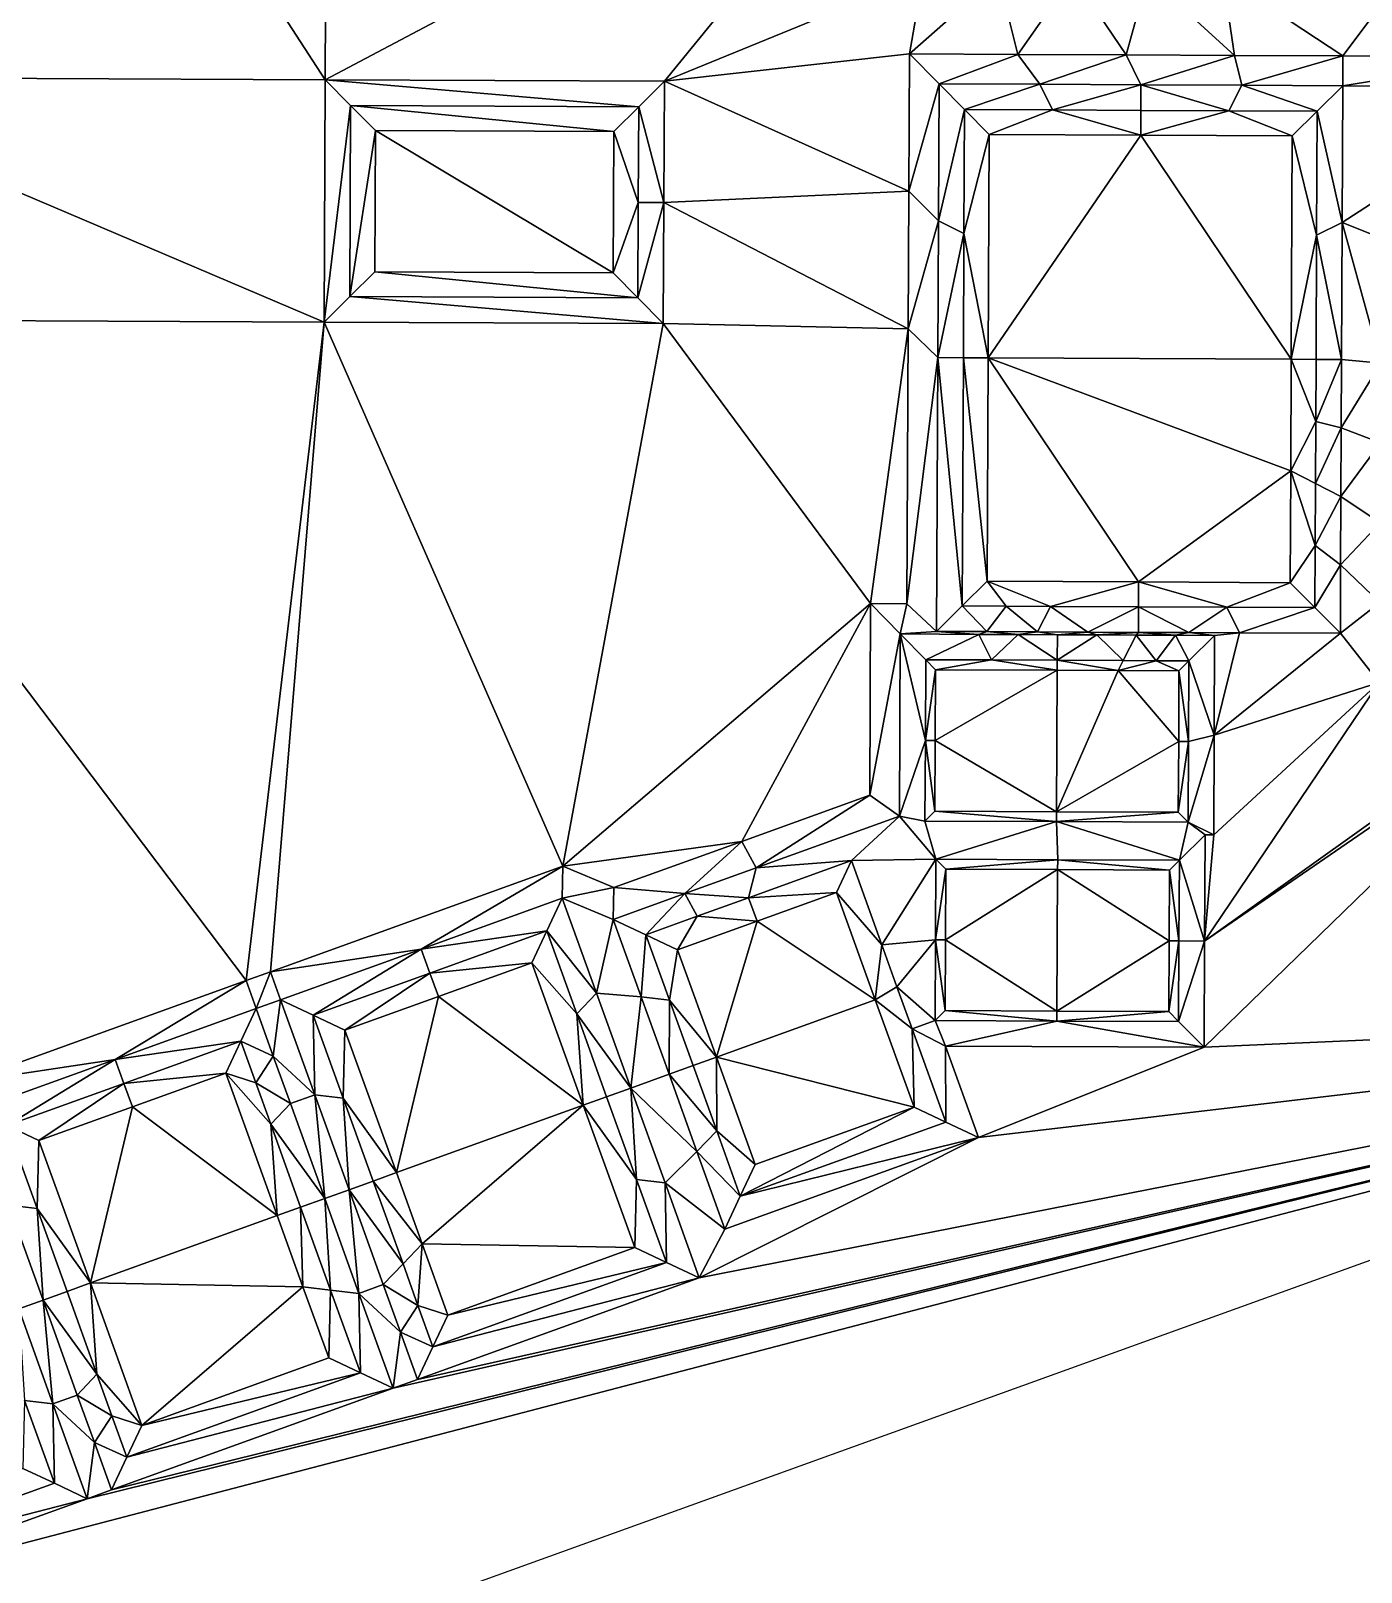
# Model space of a CAD drawing. Header units: metres. Extents: x 241585 to 241700, y 1156640 to 1156774.
# Drawn here: x 241658.23 to 241685.01, y 1156669.44 to 1156700.49 of the extents above; entities that cross this region are included whole.
import ezdxf

# ---------------------------------------------------------------- set-up
doc = ezdxf.new("R2010")
doc.units = ezdxf.units.M
doc.layers.add('_UITGRAVING UNIT 6', color=7, linetype='Continuous')

msp = doc.modelspace()

# ---------------------------------------------------------------- linework, layer by layer
at = {"layer": '_UITGRAVING UNIT 6', "color": 3, "true_color": 0x00ff00}
for points in [[(241652.618, 1156717.273, 29.43), (241652.536, 1156699.554, 29.43), (241664.156, 1156699.5, 29.43)], [(241664.237, 1156717.22, 29.43), (241652.618, 1156717.273, 29.43), (241664.156, 1156699.5, 29.43)], [(241676.215, 1156705.885, 29.43), (241664.237, 1156717.22, 29.43), (241664.156, 1156699.5, 29.43)], [(241676.215, 1156705.885, 29.43), (241664.156, 1156699.5, 29.43), (241670.986, 1156699.469, 29.43)], [(241676.196, 1156701.605, 29.43), (241676.215, 1156705.885, 29.43), (241670.986, 1156699.469, 29.43)], [(241682.226, 1156701.577, 29.43), (241684.648, 1156699.981, 29.43), (241688.281, 1156704.827, 29.43)], [(241684.648, 1156699.981, 29.43), (241688.258, 1156699.964, 29.43), (241688.281, 1156704.827, 29.43)], [(241676.196, 1156701.605, 29.43), (241670.986, 1156699.469, 29.43), (241675.918, 1156700.021, 29.43)], [(241676.196, 1156701.605, 29.43), (241675.918, 1156700.021, 29.43), (241677.703, 1156701.598, 29.43)], [(241675.918, 1156700.021, 29.43), (241678.101, 1156700.011, 29.43), (241677.703, 1156701.598, 29.43)], [(241678.101, 1156700.011, 29.43), (241679.211, 1156701.591, 29.43), (241677.703, 1156701.598, 29.43)], [(241678.101, 1156700.011, 29.43), (241680.283, 1156700.001, 29.43), (241679.211, 1156701.591, 29.43)], [(241679.211, 1156701.591, 29.43), (241680.283, 1156700.001, 29.43), (241680.718, 1156701.584, 29.43)], [(241680.283, 1156700.001, 29.43), (241682.466, 1156699.991, 29.43), (241680.718, 1156701.584, 29.43)], [(241682.466, 1156699.991, 29.43), (241682.226, 1156701.577, 29.43), (241680.718, 1156701.584, 29.43)], [(241684.648, 1156699.981, 29.43), (241682.226, 1156701.577, 29.43), (241682.466, 1156699.991, 29.43)], [(241675.918, 1156700.021, 29.43), (241670.986, 1156699.469, 29.43), (241675.906, 1156697.253, 29.43)], [(241676.516, 1156699.418, 28.23), (241675.918, 1156700.021, 29.43), (241675.906, 1156697.253, 29.43)], [(241675.918, 1156700.021, 29.43), (241676.516, 1156699.418, 28.23), (241678.101, 1156700.011, 29.43)], [(241678.101, 1156700.011, 29.43), (241676.516, 1156699.418, 28.23), (241678.548, 1156699.409, 28.23)], [(241680.283, 1156700.001, 29.43), (241678.101, 1156700.011, 29.43), (241678.548, 1156699.409, 28.23)], [(241680.283, 1156700.001, 29.43), (241678.548, 1156699.409, 28.23), (241680.581, 1156699.399, 28.23)], [(241682.466, 1156699.991, 29.43), (241680.283, 1156700.001, 29.43), (241680.581, 1156699.399, 28.23)], [(241682.466, 1156699.991, 29.43), (241680.581, 1156699.399, 28.23), (241682.613, 1156699.39, 28.23)], [(241684.648, 1156699.981, 29.43), (241682.466, 1156699.991, 29.43), (241682.613, 1156699.39, 28.23)], [(241684.648, 1156699.981, 29.43), (241682.613, 1156699.39, 28.23), (241684.646, 1156699.381, 28.23)], [(241684.648, 1156699.981, 29.43), (241684.646, 1156699.381, 28.23), (241688.258, 1156699.964, 29.43)], [(241688.258, 1156699.964, 29.43), (241684.646, 1156699.381, 28.23), (241688.855, 1156699.361, 28.23)], [(241652.536, 1156699.554, 29.43), (241652.513, 1156694.674, 29.43), (241664.133, 1156694.62, 29.43)], [(241664.156, 1156699.5, 29.43), (241652.536, 1156699.554, 29.43), (241664.133, 1156694.62, 29.43)], [(241664.668, 1156698.983, 28.4), (241664.156, 1156699.5, 29.43), (241664.133, 1156694.62, 29.43)], [(241664.156, 1156699.5, 29.43), (241670.468, 1156698.956, 28.4), (241670.986, 1156699.469, 29.43)], [(241664.668, 1156698.983, 28.4), (241670.468, 1156698.956, 28.4), (241664.156, 1156699.5, 29.43)], [(241670.986, 1156699.469, 29.43), (241670.468, 1156698.956, 28.4), (241670.975, 1156697.029, 29.43)], [(241675.906, 1156697.253, 29.43), (241670.986, 1156699.469, 29.43), (241670.975, 1156697.029, 29.43)], [(241675.906, 1156697.253, 29.43), (241676.503, 1156696.661, 28.23), (241676.516, 1156699.418, 28.23)], [(241677.028, 1156698.901, 27.2), (241676.516, 1156699.418, 28.23), (241676.503, 1156696.661, 28.23)], [(241677.028, 1156698.901, 27.2), (241678.548, 1156699.409, 28.23), (241676.516, 1156699.418, 28.23)], [(241678.548, 1156699.409, 28.23), (241677.028, 1156698.901, 27.2), (241678.803, 1156698.893, 27.2)], [(241678.803, 1156698.893, 27.2), (241680.581, 1156699.399, 28.23), (241678.548, 1156699.409, 28.23)], [(241680.578, 1156698.884, 27.2), (241680.581, 1156699.399, 28.23), (241678.803, 1156698.893, 27.2)], [(241680.581, 1156699.399, 28.23), (241680.578, 1156698.884, 27.2), (241682.353, 1156698.876, 27.2)], [(241682.353, 1156698.876, 27.2), (241682.613, 1156699.39, 28.23), (241680.581, 1156699.399, 28.23)], [(241682.613, 1156699.39, 28.23), (241682.353, 1156698.876, 27.2), (241684.128, 1156698.868, 27.2)], [(241684.128, 1156698.868, 27.2), (241684.646, 1156699.381, 28.23), (241682.613, 1156699.39, 28.23)], [(241684.646, 1156699.381, 28.23), (241684.128, 1156698.868, 27.2), (241684.633, 1156696.623, 28.23)], [(241684.633, 1156696.623, 28.23), (241688.855, 1156699.361, 28.23), (241684.646, 1156699.381, 28.23)], [(241684.633, 1156696.623, 28.23), (241688.835, 1156694.956, 28.23), (241688.855, 1156699.361, 28.23)], [(241664.651, 1156695.133, 28.4), (241664.668, 1156698.983, 28.4), (241664.133, 1156694.62, 29.43)], [(241665.166, 1156698.48, 28.4), (241664.668, 1156698.983, 28.4), (241664.651, 1156695.133, 28.4)], [(241664.668, 1156698.983, 28.4), (241669.966, 1156698.458, 28.4), (241670.468, 1156698.956, 28.4)], [(241665.166, 1156698.48, 28.4), (241669.966, 1156698.458, 28.4), (241664.668, 1156698.983, 28.4)], [(241669.966, 1156698.458, 28.4), (241670.46, 1156697.031, 28.4), (241670.468, 1156698.956, 28.4)], [(241670.975, 1156697.029, 29.43), (241670.468, 1156698.956, 28.4), (241670.46, 1156697.031, 28.4)], [(241676.503, 1156696.661, 28.23), (241677.017, 1156696.401, 27.2), (241677.028, 1156698.901, 27.2)], [(241677.526, 1156698.398, 27.2), (241677.028, 1156698.901, 27.2), (241677.017, 1156696.401, 27.2)], [(241677.526, 1156698.398, 27.2), (241678.803, 1156698.893, 27.2), (241677.028, 1156698.901, 27.2)], [(241678.803, 1156698.893, 27.2), (241677.526, 1156698.398, 27.2), (241680.576, 1156698.384, 27.2)], [(241680.576, 1156698.384, 27.2), (241680.578, 1156698.884, 27.2), (241678.803, 1156698.893, 27.2)], [(241680.578, 1156698.884, 27.2), (241680.576, 1156698.384, 27.2), (241682.353, 1156698.876, 27.2)], [(241682.353, 1156698.876, 27.2), (241680.576, 1156698.384, 27.2), (241683.626, 1156698.37, 27.2)], [(241683.626, 1156698.37, 27.2), (241684.128, 1156698.868, 27.2), (241682.353, 1156698.876, 27.2)], [(241683.626, 1156698.37, 27.2), (241684.117, 1156696.368, 27.2), (241684.128, 1156698.868, 27.2)], [(241684.633, 1156696.623, 28.23), (241684.128, 1156698.868, 27.2), (241684.117, 1156696.368, 27.2)], [(241665.153, 1156695.63, 28.4), (241665.166, 1156698.48, 28.4), (241664.651, 1156695.133, 28.4)], [(241665.153, 1156695.63, 28.4), (241669.953, 1156695.608, 28.4), (241665.166, 1156698.48, 28.4)], [(241665.166, 1156698.48, 28.4), (241669.953, 1156695.608, 28.4), (241669.966, 1156698.458, 28.4)], [(241669.966, 1156698.458, 28.4), (241669.953, 1156695.608, 28.4), (241670.46, 1156697.031, 28.4)], [(241677.017, 1156696.401, 27.2), (241677.505, 1156693.899, 27.2), (241677.526, 1156698.398, 27.2)], [(241680.576, 1156698.384, 27.2), (241677.526, 1156698.398, 27.2), (241677.505, 1156693.899, 27.2)], [(241683.605, 1156693.87, 27.2), (241680.576, 1156698.384, 27.2), (241677.505, 1156693.899, 27.2)], [(241680.576, 1156698.384, 27.2), (241683.605, 1156693.87, 27.2), (241683.626, 1156698.37, 27.2)], [(241684.117, 1156696.368, 27.2), (241683.626, 1156698.37, 27.2), (241683.605, 1156693.87, 27.2)], [(241669.953, 1156695.608, 28.4), (241670.451, 1156695.106, 28.4), (241670.46, 1156697.031, 28.4)], [(241670.975, 1156697.029, 29.43), (241670.46, 1156697.031, 28.4), (241670.451, 1156695.106, 28.4)], [(241670.451, 1156695.106, 28.4), (241670.963, 1156694.589, 29.43), (241670.975, 1156697.029, 29.43)], [(241670.963, 1156694.589, 29.43), (241675.893, 1156694.484, 29.43), (241670.975, 1156697.029, 29.43)], [(241675.893, 1156694.484, 29.43), (241675.906, 1156697.253, 29.43), (241670.975, 1156697.029, 29.43)], [(241675.893, 1156694.484, 29.43), (241676.503, 1156696.661, 28.23), (241675.906, 1156697.253, 29.43)], [(241675.893, 1156694.484, 29.43), (241676.49, 1156693.903, 28.23), (241676.503, 1156696.661, 28.23)], [(241677.017, 1156696.401, 27.2), (241676.503, 1156696.661, 28.23), (241676.49, 1156693.903, 28.23)], [(241676.49, 1156693.903, 28.23), (241677.005, 1156693.901, 27.2), (241677.017, 1156696.401, 27.2)], [(241677.005, 1156693.901, 27.2), (241677.505, 1156693.899, 27.2), (241677.017, 1156696.401, 27.2)], [(241684.62, 1156693.866, 28.23), (241684.633, 1156696.623, 28.23), (241684.117, 1156696.368, 27.2)], [(241684.62, 1156693.866, 28.23), (241685.41, 1156693.792, 28.23), (241684.633, 1156696.623, 28.23)], [(241685.41, 1156693.792, 28.23), (241688.835, 1156694.956, 28.23), (241684.633, 1156696.623, 28.23)], [(241683.605, 1156693.87, 27.2), (241684.105, 1156693.868, 27.2), (241684.117, 1156696.368, 27.2)], [(241684.105, 1156693.868, 27.2), (241684.62, 1156693.866, 28.23), (241684.117, 1156696.368, 27.2)], [(241670.451, 1156695.106, 28.4), (241665.153, 1156695.63, 28.4), (241664.651, 1156695.133, 28.4)], [(241669.953, 1156695.608, 28.4), (241665.153, 1156695.63, 28.4), (241670.451, 1156695.106, 28.4)], [(241670.963, 1156694.589, 29.43), (241664.651, 1156695.133, 28.4), (241664.133, 1156694.62, 29.43)], [(241670.451, 1156695.106, 28.4), (241664.651, 1156695.133, 28.4), (241670.963, 1156694.589, 29.43)], [(241652.513, 1156694.674, 29.43), (241656.891, 1156679.308, 29.43), (241662.563, 1156681.355, 29.43)], [(241664.133, 1156694.62, 29.43), (241652.513, 1156694.674, 29.43), (241662.563, 1156681.355, 29.43)], [(241664.133, 1156694.62, 29.43), (241662.563, 1156681.355, 29.43), (241662.563, 1156681.355, 29.43)], [(241664.133, 1156694.62, 29.43), (241662.563, 1156681.355, 29.43), (241663.052, 1156681.531, 29.43)], [(241664.133, 1156694.62, 29.43), (241663.052, 1156681.531, 29.43), (241668.943, 1156683.658, 29.43)], [(241670.963, 1156694.589, 29.43), (241664.133, 1156694.62, 29.43), (241668.943, 1156683.658, 29.43)], [(241670.963, 1156694.589, 29.43), (241668.943, 1156683.658, 29.43), (241675.137, 1156688.951, 29.43)], [(241670.963, 1156694.589, 29.43), (241675.137, 1156688.951, 29.43), (241675.893, 1156694.484, 29.43)], [(241675.137, 1156688.951, 29.43), (241675.867, 1156688.947, 29.43), (241675.893, 1156694.484, 29.43)], [(241676.49, 1156693.903, 28.23), (241675.893, 1156694.484, 29.43), (241675.867, 1156688.947, 29.43)], [(241675.867, 1156688.947, 29.43), (241676.465, 1156688.388, 28.23), (241676.49, 1156693.903, 28.23)], [(241676.982, 1156688.901, 27.2), (241676.49, 1156693.903, 28.23), (241676.465, 1156688.388, 28.23)], [(241676.49, 1156693.903, 28.23), (241676.982, 1156688.901, 27.2), (241677.005, 1156693.901, 27.2)], [(241677.484, 1156689.399, 27.2), (241677.005, 1156693.901, 27.2), (241676.982, 1156688.901, 27.2)], [(241677.005, 1156693.901, 27.2), (241677.484, 1156689.399, 27.2), (241677.505, 1156693.899, 27.2)], [(241677.484, 1156689.399, 27.2), (241680.534, 1156689.385, 27.2), (241677.505, 1156693.899, 27.2)], [(241677.505, 1156693.899, 27.2), (241680.534, 1156689.385, 27.2), (241683.595, 1156691.62, 27.2)], [(241683.605, 1156693.87, 27.2), (241677.505, 1156693.899, 27.2), (241683.595, 1156691.62, 27.2)], [(241683.605, 1156693.87, 27.2), (241683.595, 1156691.62, 27.2), (241684.099, 1156692.618, 27.2)], [(241684.105, 1156693.868, 27.2), (241683.605, 1156693.87, 27.2), (241684.099, 1156692.618, 27.2)], [(241684.62, 1156693.866, 28.23), (241684.105, 1156693.868, 27.2), (241684.099, 1156692.618, 27.2)], [(241684.614, 1156692.487, 28.23), (241684.62, 1156693.866, 28.23), (241684.099, 1156692.618, 27.2)], [(241685.41, 1156693.792, 28.23), (241684.62, 1156693.866, 28.23), (241684.614, 1156692.487, 28.23)], [(241684.614, 1156692.487, 28.23), (241685.402, 1156692.185, 28.23), (241685.41, 1156693.792, 28.23)], [(241683.595, 1156691.62, 27.2), (241684.094, 1156691.368, 27.2), (241684.099, 1156692.618, 27.2)], [(241684.094, 1156691.368, 27.2), (241684.614, 1156692.487, 28.23), (241684.099, 1156692.618, 27.2)], [(241684.094, 1156691.368, 27.2), (241684.607, 1156691.108, 28.23), (241684.614, 1156692.487, 28.23)], [(241684.607, 1156691.108, 28.23), (241685.402, 1156692.185, 28.23), (241684.614, 1156692.487, 28.23)], [(241684.607, 1156691.108, 28.23), (241685.395, 1156690.577, 28.23), (241685.402, 1156692.185, 28.23)], [(241683.595, 1156691.62, 27.2), (241680.534, 1156689.385, 27.2), (241683.584, 1156689.37, 27.2)], [(241683.584, 1156689.37, 27.2), (241684.088, 1156690.118, 27.2), (241683.595, 1156691.62, 27.2)], [(241684.088, 1156690.118, 27.2), (241684.094, 1156691.368, 27.2), (241683.595, 1156691.62, 27.2)], [(241684.607, 1156691.108, 28.23), (241684.094, 1156691.368, 27.2), (241684.088, 1156690.118, 27.2)], [(241684.088, 1156690.118, 27.2), (241684.601, 1156689.73, 28.23), (241684.607, 1156691.108, 28.23)], [(241685.395, 1156690.577, 28.23), (241684.607, 1156691.108, 28.23), (241684.601, 1156689.73, 28.23)], [(241684.601, 1156689.73, 28.23), (241685.388, 1156688.97, 28.23), (241685.395, 1156690.577, 28.23)], [(241683.584, 1156689.37, 27.2), (241684.082, 1156688.868, 27.2), (241684.088, 1156690.118, 27.2)], [(241684.601, 1156689.73, 28.23), (241684.088, 1156690.118, 27.2), (241684.082, 1156688.868, 27.2)], [(241684.082, 1156688.868, 27.2), (241684.595, 1156688.351, 28.23), (241684.601, 1156689.73, 28.23)], [(241685.388, 1156688.97, 28.23), (241684.601, 1156689.73, 28.23), (241684.595, 1156688.351, 28.23)], [(241677.484, 1156689.399, 27.2), (241676.982, 1156688.901, 27.2), (241677.87, 1156688.897, 27.2)], [(241678.757, 1156688.893, 27.2), (241677.484, 1156689.399, 27.2), (241677.87, 1156688.897, 27.2)], [(241677.484, 1156689.399, 27.2), (241678.757, 1156688.893, 27.2), (241680.534, 1156689.385, 27.2)], [(241680.534, 1156689.385, 27.2), (241678.757, 1156688.893, 27.2), (241680.532, 1156688.885, 27.2)], [(241680.534, 1156689.385, 27.2), (241680.532, 1156688.885, 27.2), (241682.307, 1156688.876, 27.2)], [(241682.307, 1156688.876, 27.2), (241683.584, 1156689.37, 27.2), (241680.534, 1156689.385, 27.2)], [(241683.584, 1156689.37, 27.2), (241682.307, 1156688.876, 27.2), (241684.082, 1156688.868, 27.2)], [(241675.137, 1156688.951, 29.43), (241668.943, 1156683.658, 29.43), (241672.544, 1156684.16, 29.43)], [(241675.12, 1156685.09, 29.43), (241675.137, 1156688.951, 29.43), (241672.544, 1156684.16, 29.43)], [(241675.735, 1156688.337, 28.23), (241675.137, 1156688.951, 29.43), (241675.12, 1156685.09, 29.43)], [(241675.137, 1156688.951, 29.43), (241675.735, 1156688.337, 28.23), (241675.867, 1156688.947, 29.43)], [(241675.735, 1156688.337, 28.23), (241676.465, 1156688.388, 28.23), (241675.867, 1156688.947, 29.43)], [(241684.595, 1156688.351, 28.23), (241685.38, 1156687.362, 28.23), (241685.388, 1156688.97, 28.23)], [(241676.982, 1156688.901, 27.2), (241676.465, 1156688.388, 28.23), (241677.481, 1156688.384, 28.23)], [(241676.982, 1156688.901, 27.2), (241677.481, 1156688.384, 28.23), (241677.87, 1156688.897, 27.2)], [(241677.87, 1156688.897, 27.2), (241677.481, 1156688.384, 28.23), (241678.497, 1156688.379, 28.23)], [(241678.497, 1156688.379, 28.23), (241678.757, 1156688.893, 27.2), (241677.87, 1156688.897, 27.2)], [(241678.757, 1156688.893, 27.2), (241678.497, 1156688.379, 28.23), (241679.514, 1156688.374, 28.23)], [(241679.514, 1156688.374, 28.23), (241680.532, 1156688.885, 27.2), (241678.757, 1156688.893, 27.2)], [(241680.532, 1156688.885, 27.2), (241679.514, 1156688.374, 28.23), (241680.53, 1156688.37, 28.23)], [(241680.532, 1156688.885, 27.2), (241680.53, 1156688.37, 28.23), (241681.546, 1156688.365, 28.23)], [(241681.546, 1156688.365, 28.23), (241682.307, 1156688.876, 27.2), (241680.532, 1156688.885, 27.2)], [(241682.307, 1156688.876, 27.2), (241681.546, 1156688.365, 28.23), (241682.562, 1156688.36, 28.23)], [(241682.562, 1156688.36, 28.23), (241684.082, 1156688.868, 27.2), (241682.307, 1156688.876, 27.2)], [(241684.595, 1156688.351, 28.23), (241684.082, 1156688.868, 27.2), (241682.562, 1156688.36, 28.23)], [(241675.12, 1156685.09, 29.43), (241675.718, 1156684.668, 28.23), (241675.735, 1156688.337, 28.23)], [(241676.24, 1156686.194, 27.2), (241675.735, 1156688.337, 28.23), (241675.718, 1156684.668, 28.23)], [(241676.465, 1156688.388, 28.23), (241675.735, 1156688.337, 28.23), (241677.317, 1156688.329, 28.23)], [(241676.247, 1156687.819, 27.2), (241675.735, 1156688.337, 28.23), (241676.24, 1156686.194, 27.2)], [(241676.247, 1156687.819, 27.2), (241677.317, 1156688.329, 28.23), (241675.735, 1156688.337, 28.23)], [(241677.317, 1156688.329, 28.23), (241676.247, 1156687.819, 27.2), (241677.572, 1156687.813, 27.2)], [(241677.317, 1156688.329, 28.23), (241677.481, 1156688.384, 28.23), (241676.465, 1156688.388, 28.23)], [(241677.481, 1156688.384, 28.23), (241677.317, 1156688.329, 28.23), (241678.108, 1156688.326, 28.23)], [(241677.572, 1156687.813, 27.2), (241678.108, 1156688.326, 28.23), (241677.317, 1156688.329, 28.23)], [(241678.108, 1156688.326, 28.23), (241678.497, 1156688.379, 28.23), (241677.481, 1156688.384, 28.23)], [(241678.108, 1156688.326, 28.23), (241677.572, 1156687.813, 27.2), (241678.897, 1156687.807, 27.2)], [(241678.497, 1156688.379, 28.23), (241678.108, 1156688.326, 28.23), (241678.9, 1156688.322, 28.23)], [(241678.897, 1156687.807, 27.2), (241678.9, 1156688.322, 28.23), (241678.108, 1156688.326, 28.23)], [(241678.9, 1156688.322, 28.23), (241679.514, 1156688.374, 28.23), (241678.497, 1156688.379, 28.23)], [(241678.897, 1156687.807, 27.2), (241679.691, 1156688.318, 28.23), (241678.9, 1156688.322, 28.23)], [(241679.691, 1156688.318, 28.23), (241678.897, 1156687.807, 27.2), (241680.222, 1156687.801, 27.2)], [(241679.514, 1156688.374, 28.23), (241678.9, 1156688.322, 28.23), (241679.691, 1156688.318, 28.23)], [(241679.691, 1156688.318, 28.23), (241680.53, 1156688.37, 28.23), (241679.514, 1156688.374, 28.23)], [(241680.482, 1156688.315, 28.23), (241680.53, 1156688.37, 28.23), (241679.691, 1156688.318, 28.23)], [(241680.222, 1156687.801, 27.2), (241680.482, 1156688.315, 28.23), (241679.691, 1156688.318, 28.23)], [(241680.482, 1156688.315, 28.23), (241680.222, 1156687.801, 27.2), (241680.885, 1156687.798, 27.2)], [(241680.53, 1156688.37, 28.23), (241680.482, 1156688.315, 28.23), (241681.273, 1156688.311, 28.23)], [(241680.885, 1156687.798, 27.2), (241681.273, 1156688.311, 28.23), (241680.482, 1156688.315, 28.23)], [(241681.273, 1156688.311, 28.23), (241681.546, 1156688.365, 28.23), (241680.53, 1156688.37, 28.23)], [(241680.885, 1156687.798, 27.2), (241681.547, 1156687.795, 27.2), (241681.273, 1156688.311, 28.23)], [(241681.546, 1156688.365, 28.23), (241681.273, 1156688.311, 28.23), (241682.064, 1156688.307, 28.23)], [(241681.547, 1156687.795, 27.2), (241682.064, 1156688.307, 28.23), (241681.273, 1156688.311, 28.23)], [(241682.064, 1156688.307, 28.23), (241682.562, 1156688.36, 28.23), (241681.546, 1156688.365, 28.23)], [(241682.055, 1156686.299, 28.23), (241684.595, 1156688.351, 28.23), (241682.562, 1156688.36, 28.23)], [(241682.562, 1156688.36, 28.23), (241682.064, 1156688.307, 28.23), (241682.055, 1156686.299, 28.23)], [(241685.38, 1156687.362, 28.23), (241684.595, 1156688.351, 28.23), (241682.055, 1156686.299, 28.23)], [(241681.547, 1156687.795, 27.2), (241682.055, 1156686.299, 28.23), (241682.064, 1156688.307, 28.23)], [(241676.446, 1156687.618, 27.2), (241676.247, 1156687.819, 27.2), (241676.24, 1156686.194, 27.2)], [(241676.446, 1156687.618, 27.2), (241677.572, 1156687.813, 27.2), (241676.247, 1156687.819, 27.2)], [(241677.572, 1156687.813, 27.2), (241676.446, 1156687.618, 27.2), (241678.896, 1156687.607, 27.2)], [(241678.896, 1156687.607, 27.2), (241678.897, 1156687.807, 27.2), (241677.572, 1156687.813, 27.2)], [(241678.897, 1156687.807, 27.2), (241678.896, 1156687.607, 27.2), (241680.121, 1156687.601, 27.2)], [(241680.121, 1156687.601, 27.2), (241680.222, 1156687.801, 27.2), (241678.897, 1156687.807, 27.2)], [(241680.885, 1156687.798, 27.2), (241680.222, 1156687.801, 27.2), (241680.121, 1156687.601, 27.2)], [(241680.885, 1156687.798, 27.2), (241680.121, 1156687.601, 27.2), (241681.346, 1156687.596, 27.2)], [(241681.346, 1156687.596, 27.2), (241681.547, 1156687.795, 27.2), (241680.885, 1156687.798, 27.2)], [(241681.346, 1156687.596, 27.2), (241681.54, 1156686.17, 27.2), (241681.547, 1156687.795, 27.2)], [(241682.055, 1156686.299, 28.23), (241681.547, 1156687.795, 27.2), (241681.54, 1156686.17, 27.2)], [(241676.446, 1156687.618, 27.2), (241676.24, 1156686.194, 27.2), (241676.44, 1156686.193, 27.2)], [(241676.44, 1156686.193, 27.2), (241678.896, 1156687.607, 27.2), (241676.446, 1156687.618, 27.2)], [(241678.883, 1156684.757, 27.2), (241678.896, 1156687.607, 27.2), (241676.44, 1156686.193, 27.2)], [(241678.896, 1156687.607, 27.2), (241678.883, 1156684.757, 27.2), (241680.121, 1156687.601, 27.2)], [(241678.883, 1156684.757, 27.2), (241681.34, 1156686.171, 27.2), (241680.121, 1156687.601, 27.2)], [(241681.34, 1156686.171, 27.2), (241681.346, 1156687.596, 27.2), (241680.121, 1156687.601, 27.2)], [(241681.54, 1156686.17, 27.2), (241681.346, 1156687.596, 27.2), (241681.34, 1156686.171, 27.2)], [(241681.851, 1156680.011, 28.23), (241689.34, 1156687.294, 28.23), (241681.861, 1156682.151, 28.23)], [(241699.2, 1156680.78, 28.23), (241689.34, 1156687.294, 28.23), (241681.851, 1156680.011, 28.23)], [(241685.38, 1156687.362, 28.23), (241682.046, 1156684.29, 28.23), (241681.861, 1156682.151, 28.23)], [(241689.145, 1156687.345, 28.23), (241685.38, 1156687.362, 28.23), (241681.861, 1156682.151, 28.23)], [(241689.34, 1156687.294, 28.23), (241689.145, 1156687.345, 28.23), (241681.861, 1156682.151, 28.23)], [(241682.046, 1156684.29, 28.23), (241685.38, 1156687.362, 28.23), (241682.055, 1156686.299, 28.23)], [(241675.718, 1156684.668, 28.23), (241676.232, 1156684.569, 27.2), (241676.24, 1156686.194, 27.2)], [(241676.433, 1156684.768, 27.2), (241676.24, 1156686.194, 27.2), (241676.232, 1156684.569, 27.2)], [(241676.24, 1156686.194, 27.2), (241676.433, 1156684.768, 27.2), (241676.44, 1156686.193, 27.2)], [(241676.433, 1156684.768, 27.2), (241678.883, 1156684.757, 27.2), (241676.44, 1156686.193, 27.2)], [(241681.333, 1156684.746, 27.2), (241681.34, 1156686.171, 27.2), (241678.883, 1156684.757, 27.2)], [(241681.333, 1156684.746, 27.2), (241681.54, 1156686.17, 27.2), (241681.34, 1156686.171, 27.2)], [(241681.333, 1156684.746, 27.2), (241681.532, 1156684.545, 27.2), (241681.54, 1156686.17, 27.2)], [(241681.532, 1156684.545, 27.2), (241682.046, 1156684.29, 28.23), (241682.055, 1156686.299, 28.23)], [(241682.055, 1156686.299, 28.23), (241681.54, 1156686.17, 27.2), (241681.532, 1156684.545, 27.2)], [(241672.836, 1156683.627, 28.23), (241675.12, 1156685.09, 29.43), (241672.544, 1156684.16, 29.43)], [(241675.12, 1156685.09, 29.43), (241672.836, 1156683.627, 28.23), (241675.718, 1156684.668, 28.23)], [(241674.751, 1156683.771, 27.2), (241675.718, 1156684.668, 28.23), (241672.836, 1156683.627, 28.23)], [(241674.751, 1156683.771, 27.2), (241676.454, 1156683.801, 27.2), (241675.718, 1156684.668, 28.23)], [(241676.454, 1156683.801, 27.2), (241676.232, 1156684.569, 27.2), (241675.718, 1156684.668, 28.23)], [(241676.433, 1156684.768, 27.2), (241676.232, 1156684.569, 27.2), (241678.882, 1156684.557, 27.2)], [(241676.433, 1156684.768, 27.2), (241678.882, 1156684.557, 27.2), (241678.883, 1156684.757, 27.2)], [(241678.882, 1156684.557, 27.2), (241681.333, 1156684.746, 27.2), (241678.883, 1156684.757, 27.2)], [(241681.333, 1156684.746, 27.2), (241678.882, 1156684.557, 27.2), (241681.532, 1156684.545, 27.2)], [(241676.454, 1156683.801, 27.2), (241678.882, 1156684.557, 27.2), (241676.232, 1156684.569, 27.2)], [(241678.882, 1156684.557, 27.2), (241676.454, 1156683.801, 27.2), (241678.904, 1156683.79, 27.2)], [(241681.354, 1156683.779, 27.2), (241681.532, 1156684.545, 27.2), (241678.882, 1156684.557, 27.2)], [(241678.882, 1156684.557, 27.2), (241678.904, 1156683.79, 27.2), (241681.354, 1156683.779, 27.2)], [(241681.532, 1156684.545, 27.2), (241681.354, 1156683.779, 27.2), (241681.871, 1156684.291, 28.23)], [(241681.354, 1156683.779, 27.2), (241681.861, 1156682.151, 28.23), (241681.871, 1156684.291, 28.23)], [(241682.046, 1156684.29, 28.23), (241681.532, 1156684.545, 27.2), (241681.871, 1156684.291, 28.23)], [(241682.046, 1156684.29, 28.23), (241681.871, 1156684.291, 28.23), (241681.861, 1156682.151, 28.23)], [(241668.943, 1156683.658, 29.43), (241669.969, 1156683.23, 29.43), (241672.544, 1156684.16, 29.43)], [(241669.969, 1156683.23, 29.43), (241671.395, 1156683.107, 28.23), (241672.544, 1156684.16, 29.43)], [(241671.395, 1156683.107, 28.23), (241672.836, 1156683.627, 28.23), (241672.544, 1156684.16, 29.43)], [(241666.092, 1156681.991, 28.23), (241668.943, 1156683.658, 29.43), (241663.052, 1156681.531, 29.43)], [(241668.943, 1156683.658, 29.43), (241666.092, 1156681.991, 28.23), (241668.927, 1156683.014, 28.23)], [(241668.943, 1156683.658, 29.43), (241668.927, 1156683.014, 28.23), (241669.969, 1156683.23, 29.43)], [(241674.451, 1156683.131, 27.2), (241674.751, 1156683.771, 27.2), (241672.682, 1156683.024, 27.2)], [(241672.836, 1156683.627, 28.23), (241672.682, 1156683.024, 27.2), (241674.751, 1156683.771, 27.2)], [(241674.751, 1156683.771, 27.2), (241674.451, 1156683.131, 27.2), (241675.363, 1156682.077, 27.2)], [(241676.454, 1156683.801, 27.2), (241674.751, 1156683.771, 27.2), (241675.363, 1156682.077, 27.2)], [(241676.454, 1156683.801, 27.2), (241675.363, 1156682.077, 27.2), (241676.446, 1156682.176, 27.2)], [(241676.653, 1156683.6, 27.2), (241676.454, 1156683.801, 27.2), (241676.446, 1156682.176, 27.2)], [(241676.653, 1156683.6, 27.2), (241678.904, 1156683.79, 27.2), (241676.454, 1156683.801, 27.2)], [(241678.904, 1156683.79, 27.2), (241676.653, 1156683.6, 27.2), (241678.903, 1156683.59, 27.2)], [(241681.153, 1156683.58, 27.2), (241678.904, 1156683.79, 27.2), (241678.903, 1156683.59, 27.2)], [(241681.153, 1156683.58, 27.2), (241681.354, 1156683.779, 27.2), (241678.904, 1156683.79, 27.2)], [(241681.153, 1156683.58, 27.2), (241681.346, 1156682.154, 27.2), (241681.354, 1156683.779, 27.2)], [(241681.861, 1156682.151, 28.23), (241681.354, 1156683.779, 27.2), (241681.346, 1156682.154, 27.2)], [(241672.682, 1156683.024, 27.2), (241672.836, 1156683.627, 28.23), (241671.395, 1156683.107, 28.23)], [(241676.653, 1156683.6, 27.2), (241676.446, 1156682.176, 27.2), (241676.646, 1156682.175, 27.2)], [(241676.653, 1156683.6, 27.2), (241676.646, 1156682.175, 27.2), (241678.903, 1156683.59, 27.2)], [(241676.646, 1156682.175, 27.2), (241678.89, 1156680.74, 27.2), (241678.903, 1156683.59, 27.2)], [(241678.903, 1156683.59, 27.2), (241678.89, 1156680.74, 27.2), (241681.146, 1156682.155, 27.2)], [(241681.153, 1156683.58, 27.2), (241678.903, 1156683.59, 27.2), (241681.146, 1156682.155, 27.2)], [(241681.346, 1156682.154, 27.2), (241681.153, 1156683.58, 27.2), (241681.146, 1156682.155, 27.2)], [(241668.927, 1156683.014, 28.23), (241669.953, 1156682.587, 28.23), (241669.969, 1156683.23, 29.43)], [(241669.969, 1156683.23, 29.43), (241669.953, 1156682.587, 28.23), (241671.395, 1156683.107, 28.23)], [(241670.613, 1156682.277, 27.2), (241671.395, 1156683.107, 28.23), (241669.953, 1156682.587, 28.23)], [(241671.395, 1156683.107, 28.23), (241670.613, 1156682.277, 27.2), (241671.647, 1156682.651, 27.2)], [(241672.682, 1156683.024, 27.2), (241671.395, 1156683.107, 28.23), (241671.647, 1156682.651, 27.2)], [(241674.451, 1156683.131, 27.2), (241672.682, 1156683.024, 27.2), (241672.852, 1156682.554, 27.2)], [(241672.852, 1156682.554, 27.2), (241675.232, 1156680.968, 27.2), (241674.451, 1156683.131, 27.2)], [(241675.363, 1156682.077, 27.2), (241674.451, 1156683.131, 27.2), (241675.232, 1156680.968, 27.2)], [(241668.618, 1156682.355, 27.2), (241668.927, 1156683.014, 28.23), (241666.092, 1156681.991, 28.23)], [(241668.618, 1156682.355, 27.2), (241669.617, 1156681.102, 28.23), (241668.927, 1156683.014, 28.23)], [(241669.953, 1156682.587, 28.23), (241668.927, 1156683.014, 28.23), (241669.617, 1156681.102, 28.23)], [(241672.852, 1156682.554, 27.2), (241672.682, 1156683.024, 27.2), (241671.647, 1156682.651, 27.2)], [(241669.617, 1156681.102, 28.23), (241670.516, 1156681.028, 28.23), (241669.953, 1156682.587, 28.23)], [(241670.613, 1156682.277, 27.2), (241669.953, 1156682.587, 28.23), (241670.516, 1156681.028, 28.23)], [(241670.613, 1156682.277, 27.2), (241671.253, 1156681.977, 27.2), (241671.647, 1156682.651, 27.2)], [(241671.253, 1156681.977, 27.2), (241672.852, 1156682.554, 27.2), (241671.647, 1156682.651, 27.2)], [(241672.852, 1156682.554, 27.2), (241671.253, 1156681.977, 27.2), (241672.034, 1156679.813, 27.2)], [(241672.034, 1156679.813, 27.2), (241675.232, 1156680.968, 27.2), (241672.852, 1156682.554, 27.2)], [(241666.092, 1156681.991, 28.23), (241666.266, 1156681.506, 27.2), (241668.618, 1156682.355, 27.2)], [(241668.317, 1156681.715, 27.2), (241668.618, 1156682.355, 27.2), (241666.266, 1156681.506, 27.2)], [(241668.317, 1156681.715, 27.2), (241669.221, 1156680.685, 27.2), (241668.618, 1156682.355, 27.2)], [(241669.617, 1156681.102, 28.23), (241668.618, 1156682.355, 27.2), (241669.221, 1156680.685, 27.2)], [(241670.516, 1156681.028, 28.23), (241671.088, 1156680.961, 27.2), (241670.613, 1156682.277, 27.2)], [(241671.253, 1156681.977, 27.2), (241670.613, 1156682.277, 27.2), (241671.088, 1156680.961, 27.2)], [(241675.363, 1156682.077, 27.2), (241675.668, 1156681.23, 27.2), (241676.446, 1156682.176, 27.2)], [(241675.668, 1156681.23, 27.2), (241676.439, 1156680.551, 27.2), (241676.446, 1156682.176, 27.2)], [(241676.64, 1156680.75, 27.2), (241676.446, 1156682.176, 27.2), (241676.439, 1156680.551, 27.2)], [(241676.446, 1156682.176, 27.2), (241676.64, 1156680.75, 27.2), (241676.646, 1156682.175, 27.2)], [(241676.64, 1156680.75, 27.2), (241678.89, 1156680.74, 27.2), (241676.646, 1156682.175, 27.2)], [(241678.89, 1156680.74, 27.2), (241681.14, 1156680.73, 27.2), (241681.146, 1156682.155, 27.2)], [(241681.14, 1156680.73, 27.2), (241681.346, 1156682.154, 27.2), (241681.146, 1156682.155, 27.2)], [(241681.14, 1156680.73, 27.2), (241681.339, 1156680.529, 27.2), (241681.346, 1156682.154, 27.2)], [(241681.861, 1156682.151, 28.23), (241681.346, 1156682.154, 27.2), (241681.339, 1156680.529, 27.2)], [(241681.339, 1156680.529, 27.2), (241681.851, 1156680.011, 28.23), (241681.861, 1156682.151, 28.23)], [(241663.052, 1156681.531, 29.43), (241663.256, 1156680.967, 28.23), (241666.092, 1156681.991, 28.23)], [(241663.915, 1156680.658, 27.2), (241666.092, 1156681.991, 28.23), (241663.256, 1156680.967, 28.23)], [(241666.092, 1156681.991, 28.23), (241663.915, 1156680.658, 27.2), (241666.266, 1156681.506, 27.2)], [(241671.088, 1156680.961, 27.2), (241672.034, 1156679.813, 27.2), (241671.253, 1156681.977, 27.2)], [(241675.363, 1156682.077, 27.2), (241675.232, 1156680.968, 27.2), (241675.668, 1156681.23, 27.2)], [(241662.563, 1156681.355, 29.43), (241662.766, 1156680.791, 28.23), (241663.052, 1156681.531, 29.43)], [(241662.766, 1156680.791, 28.23), (241663.256, 1156680.967, 28.23), (241663.052, 1156681.531, 29.43)], [(241664.555, 1156680.357, 27.2), (241666.266, 1156681.506, 27.2), (241663.915, 1156680.658, 27.2)], [(241666.266, 1156681.506, 27.2), (241664.555, 1156680.357, 27.2), (241666.436, 1156681.036, 27.2)], [(241668.317, 1156681.715, 27.2), (241666.266, 1156681.506, 27.2), (241666.436, 1156681.036, 27.2)], [(241666.436, 1156681.036, 27.2), (241669.353, 1156678.846, 27.2), (241668.317, 1156681.715, 27.2)], [(241669.221, 1156680.685, 27.2), (241668.317, 1156681.715, 27.2), (241669.353, 1156678.846, 27.2)], [(241662.563, 1156681.355, 29.43), (241656.891, 1156679.308, 29.43), (241659.93, 1156679.767, 28.23)], [(241662.563, 1156681.355, 29.43), (241659.93, 1156679.767, 28.23), (241662.766, 1156680.791, 28.23)], [(241662.563, 1156681.355, 29.43), (241662.766, 1156680.791, 28.23), (241662.563, 1156681.355, 29.43)], [(241675.232, 1156680.968, 27.2), (241675.974, 1156680.384, 27.2), (241675.668, 1156681.23, 27.2)], [(241675.974, 1156680.384, 27.2), (241676.439, 1156680.551, 27.2), (241675.668, 1156681.23, 27.2)], [(241663.256, 1156680.967, 28.23), (241662.766, 1156680.791, 28.23), (241663.111, 1156679.835, 28.23)], [(241663.111, 1156679.835, 28.23), (241663.946, 1156679.055, 28.23), (241663.256, 1156680.967, 28.23)], [(241663.915, 1156680.658, 27.2), (241663.256, 1156680.967, 28.23), (241663.946, 1156679.055, 28.23)], [(241666.436, 1156681.036, 27.2), (241664.555, 1156680.357, 27.2), (241665.59, 1156677.488, 27.2)], [(241665.59, 1156677.488, 27.2), (241669.353, 1156678.846, 27.2), (241666.436, 1156681.036, 27.2)], [(241669.221, 1156680.685, 27.2), (241670.308, 1156679.191, 28.23), (241669.617, 1156681.102, 28.23)], [(241670.516, 1156681.028, 28.23), (241669.617, 1156681.102, 28.23), (241670.308, 1156679.191, 28.23)], [(241670.308, 1156679.191, 28.23), (241671.079, 1156679.469, 28.23), (241670.516, 1156681.028, 28.23)], [(241670.516, 1156681.028, 28.23), (241671.079, 1156679.469, 28.23), (241671.088, 1156680.961, 27.2)], [(241671.079, 1156679.469, 28.23), (241671.563, 1156679.644, 27.2), (241671.088, 1156680.961, 27.2)], [(241671.563, 1156679.644, 27.2), (241672.034, 1156679.813, 27.2), (241671.088, 1156680.961, 27.2)], [(241676.013, 1156678.804, 27.2), (241675.232, 1156680.968, 27.2), (241672.034, 1156679.813, 27.2)], [(241676.013, 1156678.804, 27.2), (241675.974, 1156680.384, 27.2), (241675.232, 1156680.968, 27.2)], [(241585.229, 1156639.644, 28.23), (241699.2, 1156680.78, 28.23), (241653.694, 1156668.873, 28.23)], [(241699.2, 1156680.78, 28.23), (241659.365, 1156670.92, 28.23), (241653.694, 1156668.873, 28.23)], [(241659.365, 1156670.92, 28.23), (241699.2, 1156680.78, 28.23), (241659.855, 1156671.096, 28.23)], [(241659.855, 1156671.096, 28.23), (241699.2, 1156680.78, 28.23), (241665.527, 1156673.144, 28.23)], [(241662.457, 1156680.132, 27.2), (241662.766, 1156680.791, 28.23), (241659.93, 1156679.767, 28.23)], [(241662.766, 1156680.791, 28.23), (241662.457, 1156680.132, 27.2), (241663.111, 1156679.835, 28.23)], [(241663.946, 1156679.055, 28.23), (241664.517, 1156678.988, 27.2), (241663.915, 1156680.658, 27.2)], [(241664.555, 1156680.357, 27.2), (241663.915, 1156680.658, 27.2), (241664.517, 1156678.988, 27.2)], [(241665.527, 1156673.144, 28.23), (241699.2, 1156680.78, 28.23), (241666.016, 1156673.32, 28.23)], [(241666.016, 1156673.32, 28.23), (241699.2, 1156680.78, 28.23), (241671.688, 1156675.367, 28.23)], [(241669.823, 1156679.016, 27.2), (241669.221, 1156680.685, 27.2), (241669.353, 1156678.846, 27.2)], [(241669.221, 1156680.685, 27.2), (241669.823, 1156679.016, 27.2), (241670.308, 1156679.191, 28.23)], [(241671.688, 1156675.367, 28.23), (241699.2, 1156680.78, 28.23), (241677.312, 1156678.194, 28.23)], [(241676.647, 1156680.035, 28.23), (241676.439, 1156680.551, 27.2), (241675.974, 1156680.384, 27.2)], [(241676.64, 1156680.75, 27.2), (241676.439, 1156680.551, 27.2), (241678.889, 1156680.54, 27.2)], [(241676.647, 1156680.035, 28.23), (241678.889, 1156680.54, 27.2), (241676.439, 1156680.551, 27.2)], [(241676.64, 1156680.75, 27.2), (241678.889, 1156680.54, 27.2), (241678.89, 1156680.74, 27.2)], [(241699.2, 1156680.78, 28.23), (241681.851, 1156680.011, 28.23), (241677.312, 1156678.194, 28.23)], [(241678.889, 1156680.54, 27.2), (241681.14, 1156680.73, 27.2), (241678.89, 1156680.74, 27.2)], [(241681.339, 1156680.529, 27.2), (241681.14, 1156680.73, 27.2), (241678.889, 1156680.54, 27.2)], [(241664.517, 1156678.988, 27.2), (241665.59, 1156677.488, 27.2), (241664.555, 1156680.357, 27.2)], [(241676.013, 1156678.804, 27.2), (241676.653, 1156678.504, 27.2), (241675.974, 1156680.384, 27.2)], [(241676.647, 1156680.035, 28.23), (241675.974, 1156680.384, 27.2), (241676.653, 1156678.504, 27.2)], [(241678.889, 1156680.54, 27.2), (241676.647, 1156680.035, 28.23), (241681.851, 1156680.011, 28.23)], [(241681.851, 1156680.011, 28.23), (241681.339, 1156680.529, 27.2), (241678.889, 1156680.54, 27.2)], [(241659.93, 1156679.767, 28.23), (241660.105, 1156679.283, 27.2), (241662.457, 1156680.132, 27.2)], [(241662.156, 1156679.491, 27.2), (241662.457, 1156680.132, 27.2), (241660.105, 1156679.283, 27.2)], [(241662.457, 1156680.132, 27.2), (241662.156, 1156679.491, 27.2), (241662.758, 1156679.297, 27.2)], [(241663.111, 1156679.835, 28.23), (241662.457, 1156680.132, 27.2), (241662.758, 1156679.297, 27.2)], [(241677.312, 1156678.194, 28.23), (241681.851, 1156680.011, 28.23), (241676.647, 1156680.035, 28.23)], [(241676.647, 1156680.035, 28.23), (241676.653, 1156678.504, 27.2), (241677.312, 1156678.194, 28.23)], [(241656.891, 1156679.308, 29.43), (241657.095, 1156678.744, 28.23), (241659.93, 1156679.767, 28.23)], [(241657.754, 1156678.434, 27.2), (241659.93, 1156679.767, 28.23), (241657.095, 1156678.744, 28.23)], [(241659.93, 1156679.767, 28.23), (241657.754, 1156678.434, 27.2), (241660.105, 1156679.283, 27.2)], [(241663.456, 1156678.879, 28.23), (241663.111, 1156679.835, 28.23), (241662.758, 1156679.297, 27.2)], [(241663.111, 1156679.835, 28.23), (241663.456, 1156678.879, 28.23), (241663.946, 1156679.055, 28.23)], [(241671.563, 1156679.644, 27.2), (241671.079, 1156679.469, 28.23), (241672.039, 1156678.327, 27.2)], [(241672.034, 1156679.813, 27.2), (241671.563, 1156679.644, 27.2), (241672.039, 1156678.327, 27.2)], [(241672.814, 1156677.65, 27.2), (241672.034, 1156679.813, 27.2), (241672.039, 1156678.327, 27.2)], [(241672.814, 1156677.65, 27.2), (241676.013, 1156678.804, 27.2), (241672.034, 1156679.813, 27.2)], [(241662.156, 1156679.491, 27.2), (241660.105, 1156679.283, 27.2), (241660.275, 1156678.812, 27.2)], [(241660.275, 1156678.812, 27.2), (241663.192, 1156676.623, 27.2), (241662.156, 1156679.491, 27.2)], [(241663.059, 1156678.462, 27.2), (241662.156, 1156679.491, 27.2), (241663.192, 1156676.623, 27.2)], [(241662.156, 1156679.491, 27.2), (241663.059, 1156678.462, 27.2), (241662.758, 1156679.297, 27.2)], [(241671.079, 1156679.469, 28.23), (241670.308, 1156679.191, 28.23), (241671.642, 1156677.91, 28.23)], [(241671.079, 1156679.469, 28.23), (241671.642, 1156677.91, 28.23), (241672.039, 1156678.327, 27.2)], [(241658.394, 1156678.133, 27.2), (241660.105, 1156679.283, 27.2), (241657.754, 1156678.434, 27.2)], [(241660.105, 1156679.283, 27.2), (241658.394, 1156678.133, 27.2), (241660.275, 1156678.812, 27.2)], [(241663.059, 1156678.462, 27.2), (241663.456, 1156678.879, 28.23), (241662.758, 1156679.297, 27.2)], [(241663.456, 1156678.879, 28.23), (241664.146, 1156676.967, 28.23), (241663.946, 1156679.055, 28.23)], [(241663.946, 1156679.055, 28.23), (241664.636, 1156677.144, 28.23), (241664.517, 1156678.988, 27.2)], [(241664.146, 1156676.967, 28.23), (241664.636, 1156677.144, 28.23), (241663.946, 1156679.055, 28.23)], [(241670.426, 1156677.346, 27.2), (241669.823, 1156679.016, 27.2), (241669.353, 1156678.846, 27.2)], [(241669.823, 1156679.016, 27.2), (241670.426, 1156677.346, 27.2), (241670.308, 1156679.191, 28.23)], [(241671.642, 1156677.91, 28.23), (241670.308, 1156679.191, 28.23), (241670.998, 1156677.279, 28.23)], [(241670.426, 1156677.346, 27.2), (241670.998, 1156677.279, 28.23), (241670.308, 1156679.191, 28.23)], [(241660.275, 1156678.812, 27.2), (241658.394, 1156678.133, 27.2), (241659.429, 1156675.265, 27.2)], [(241659.429, 1156675.265, 27.2), (241663.192, 1156676.623, 27.2), (241660.275, 1156678.812, 27.2)], [(241663.059, 1156678.462, 27.2), (241664.146, 1156676.967, 28.23), (241663.456, 1156678.879, 28.23)], [(241664.636, 1156677.144, 28.23), (241665.12, 1156677.318, 27.2), (241664.517, 1156678.988, 27.2)], [(241665.12, 1156677.318, 27.2), (241665.59, 1156677.488, 27.2), (241664.517, 1156678.988, 27.2)], [(241669.353, 1156678.846, 27.2), (241665.59, 1156677.488, 27.2), (241666.108, 1156676.054, 27.2)], [(241666.108, 1156676.054, 27.2), (241670.388, 1156675.977, 27.2), (241669.353, 1156678.846, 27.2)], [(241670.426, 1156677.346, 27.2), (241669.353, 1156678.846, 27.2), (241670.388, 1156675.977, 27.2)], [(241676.013, 1156678.804, 27.2), (241672.814, 1156677.65, 27.2), (241672.514, 1156677.01, 27.2)], [(241676.653, 1156678.504, 27.2), (241676.013, 1156678.804, 27.2), (241672.514, 1156677.01, 27.2)], [(241657.785, 1156676.832, 28.23), (241658.356, 1156676.764, 27.2), (241657.754, 1156678.434, 27.2)], [(241658.394, 1156678.133, 27.2), (241657.754, 1156678.434, 27.2), (241658.356, 1156676.764, 27.2)], [(241663.059, 1156678.462, 27.2), (241663.662, 1156676.792, 27.2), (241664.146, 1156676.967, 28.23)], [(241663.662, 1156676.792, 27.2), (241663.059, 1156678.462, 27.2), (241663.192, 1156676.623, 27.2)], [(241676.653, 1156678.504, 27.2), (241672.514, 1156677.01, 27.2), (241677.312, 1156678.194, 28.23)], [(241658.356, 1156676.764, 27.2), (241659.429, 1156675.265, 27.2), (241658.394, 1156678.133, 27.2)], [(241671.642, 1156677.91, 28.23), (241672.514, 1156677.01, 27.2), (241672.039, 1156678.327, 27.2)], [(241672.204, 1156676.351, 28.23), (241671.688, 1156675.367, 28.23), (241677.312, 1156678.194, 28.23)], [(241672.814, 1156677.65, 27.2), (241672.039, 1156678.327, 27.2), (241672.514, 1156677.01, 27.2)], [(241672.514, 1156677.01, 27.2), (241672.204, 1156676.351, 28.23), (241677.312, 1156678.194, 28.23)], [(241670.998, 1156677.279, 28.23), (241672.204, 1156676.351, 28.23), (241671.642, 1156677.91, 28.23)], [(241672.514, 1156677.01, 27.2), (241671.642, 1156677.91, 28.23), (241672.204, 1156676.351, 28.23)], [(241665.59, 1156677.488, 27.2), (241665.12, 1156677.318, 27.2), (241666.108, 1156676.054, 27.2)], [(241664.146, 1156676.967, 28.23), (241664.837, 1156675.055, 28.23), (241664.636, 1156677.144, 28.23)], [(241665.723, 1156675.649, 27.2), (241665.12, 1156677.318, 27.2), (241664.636, 1156677.144, 28.23)], [(241664.636, 1156677.144, 28.23), (241664.837, 1156675.055, 28.23), (241665.326, 1156675.232, 28.23)], [(241665.723, 1156675.649, 27.2), (241664.636, 1156677.144, 28.23), (241665.326, 1156675.232, 28.23)], [(241665.12, 1156677.318, 27.2), (241665.723, 1156675.649, 27.2), (241666.108, 1156676.054, 27.2)], [(241670.388, 1156675.977, 27.2), (241671.028, 1156675.677, 27.2), (241670.426, 1156677.346, 27.2)], [(241670.998, 1156677.279, 28.23), (241670.426, 1156677.346, 27.2), (241671.028, 1156675.677, 27.2)], [(241671.028, 1156675.677, 27.2), (241671.688, 1156675.367, 28.23), (241670.998, 1156677.279, 28.23)], [(241672.204, 1156676.351, 28.23), (241670.998, 1156677.279, 28.23), (241671.688, 1156675.367, 28.23)], [(241657.785, 1156676.832, 28.23), (241658.475, 1156674.92, 28.23), (241658.356, 1156676.764, 27.2)], [(241657.985, 1156674.744, 28.23), (241658.475, 1156674.92, 28.23), (241657.785, 1156676.832, 28.23)], [(241664.146, 1156676.967, 28.23), (241663.662, 1156676.792, 27.2), (241664.265, 1156675.123, 27.2)], [(241664.837, 1156675.055, 28.23), (241664.146, 1156676.967, 28.23), (241664.265, 1156675.123, 27.2)], [(241658.959, 1156675.095, 27.2), (241659.429, 1156675.265, 27.2), (241658.356, 1156676.764, 27.2)], [(241658.475, 1156674.92, 28.23), (241658.959, 1156675.095, 27.2), (241658.356, 1156676.764, 27.2)], [(241663.192, 1156676.623, 27.2), (241659.429, 1156675.265, 27.2), (241663.709, 1156675.188, 27.2)], [(241663.662, 1156676.792, 27.2), (241663.192, 1156676.623, 27.2), (241663.709, 1156675.188, 27.2)], [(241664.265, 1156675.123, 27.2), (241663.662, 1156676.792, 27.2), (241663.709, 1156675.188, 27.2)], [(241666.108, 1156676.054, 27.2), (241665.723, 1156675.649, 27.2), (241666.024, 1156674.814, 27.2)], [(241666.626, 1156674.619, 27.2), (241666.108, 1156676.054, 27.2), (241666.024, 1156674.814, 27.2)], [(241666.626, 1156674.619, 27.2), (241670.388, 1156675.977, 27.2), (241666.108, 1156676.054, 27.2)], [(241670.388, 1156675.977, 27.2), (241666.626, 1156674.619, 27.2), (241671.028, 1156675.677, 27.2)], [(241665.723, 1156675.649, 27.2), (241665.326, 1156675.232, 28.23), (241666.024, 1156674.814, 27.2)], [(241671.028, 1156675.677, 27.2), (241666.325, 1156673.979, 27.2), (241671.688, 1156675.367, 28.23)], [(241671.028, 1156675.677, 27.2), (241666.626, 1156674.619, 27.2), (241666.325, 1156673.979, 27.2)], [(241666.325, 1156673.979, 27.2), (241666.016, 1156673.32, 28.23), (241671.688, 1156675.367, 28.23)], [(241659.562, 1156673.425, 27.2), (241658.959, 1156675.095, 27.2), (241658.475, 1156674.92, 28.23)], [(241658.959, 1156675.095, 27.2), (241659.562, 1156673.425, 27.2), (241659.429, 1156675.265, 27.2)], [(241659.562, 1156673.425, 27.2), (241660.465, 1156672.396, 27.2), (241659.429, 1156675.265, 27.2)], [(241663.709, 1156675.188, 27.2), (241659.429, 1156675.265, 27.2), (241660.465, 1156672.396, 27.2)], [(241660.465, 1156672.396, 27.2), (241664.227, 1156673.754, 27.2), (241663.709, 1156675.188, 27.2)], [(241664.227, 1156673.754, 27.2), (241664.265, 1156675.123, 27.2), (241663.709, 1156675.188, 27.2)], [(241664.227, 1156673.754, 27.2), (241664.867, 1156673.453, 27.2), (241664.265, 1156675.123, 27.2)], [(241664.837, 1156675.055, 28.23), (241664.265, 1156675.123, 27.2), (241664.867, 1156673.453, 27.2)], [(241665.326, 1156675.232, 28.23), (241664.837, 1156675.055, 28.23), (241665.671, 1156674.276, 28.23)], [(241664.867, 1156673.453, 27.2), (241665.527, 1156673.144, 28.23), (241664.837, 1156675.055, 28.23)], [(241665.671, 1156674.276, 28.23), (241664.837, 1156675.055, 28.23), (241665.527, 1156673.144, 28.23)], [(241665.326, 1156675.232, 28.23), (241665.671, 1156674.276, 28.23), (241666.024, 1156674.814, 27.2)], [(241657.985, 1156674.744, 28.23), (241658.675, 1156672.832, 28.23), (241658.475, 1156674.92, 28.23)], [(241658.675, 1156672.832, 28.23), (241657.985, 1156674.744, 28.23), (241658.104, 1156672.899, 27.2)], [(241658.475, 1156674.92, 28.23), (241658.675, 1156672.832, 28.23), (241659.165, 1156673.008, 28.23)], [(241659.562, 1156673.425, 27.2), (241658.475, 1156674.92, 28.23), (241659.165, 1156673.008, 28.23)], [(241665.671, 1156674.276, 28.23), (241666.325, 1156673.979, 27.2), (241666.024, 1156674.814, 27.2)], [(241666.325, 1156673.979, 27.2), (241666.626, 1156674.619, 27.2), (241666.024, 1156674.814, 27.2)], [(241665.527, 1156673.144, 28.23), (241666.016, 1156673.32, 28.23), (241665.671, 1156674.276, 28.23)], [(241666.016, 1156673.32, 28.23), (241666.325, 1156673.979, 27.2), (241665.671, 1156674.276, 28.23)], [(241664.227, 1156673.754, 27.2), (241660.465, 1156672.396, 27.2), (241664.867, 1156673.453, 27.2)], [(241659.562, 1156673.425, 27.2), (241659.165, 1156673.008, 28.23), (241659.863, 1156672.59, 27.2)], [(241660.465, 1156672.396, 27.2), (241659.562, 1156673.425, 27.2), (241659.863, 1156672.59, 27.2)], [(241664.867, 1156673.453, 27.2), (241660.164, 1156671.756, 27.2), (241665.527, 1156673.144, 28.23)], [(241664.867, 1156673.453, 27.2), (241660.465, 1156672.396, 27.2), (241660.164, 1156671.756, 27.2)], [(241660.164, 1156671.756, 27.2), (241659.855, 1156671.096, 28.23), (241665.527, 1156673.144, 28.23)], [(241658.066, 1156671.53, 27.2), (241658.706, 1156671.23, 27.2), (241658.104, 1156672.899, 27.2)], [(241658.675, 1156672.832, 28.23), (241658.104, 1156672.899, 27.2), (241658.706, 1156671.23, 27.2)], [(241659.165, 1156673.008, 28.23), (241658.675, 1156672.832, 28.23), (241659.51, 1156672.052, 28.23)], [(241658.706, 1156671.23, 27.2), (241659.365, 1156670.92, 28.23), (241658.675, 1156672.832, 28.23)], [(241659.51, 1156672.052, 28.23), (241658.675, 1156672.832, 28.23), (241659.365, 1156670.92, 28.23)], [(241659.165, 1156673.008, 28.23), (241659.51, 1156672.052, 28.23), (241659.863, 1156672.59, 27.2)], [(241659.51, 1156672.052, 28.23), (241660.164, 1156671.756, 27.2), (241659.863, 1156672.59, 27.2)], [(241660.164, 1156671.756, 27.2), (241660.465, 1156672.396, 27.2), (241659.863, 1156672.59, 27.2)], [(241659.365, 1156670.92, 28.23), (241659.855, 1156671.096, 28.23), (241659.51, 1156672.052, 28.23)], [(241659.855, 1156671.096, 28.23), (241660.164, 1156671.756, 27.2), (241659.51, 1156672.052, 28.23)], [(241658.706, 1156671.23, 27.2), (241658.066, 1156671.53, 27.2), (241654.003, 1156669.532, 27.2)], [(241658.706, 1156671.23, 27.2), (241654.003, 1156669.532, 27.2), (241659.365, 1156670.92, 28.23)], [(241659.365, 1156670.92, 28.23), (241654.003, 1156669.532, 27.2), (241653.694, 1156668.873, 28.23)]]:
    msp.add_3dface(points, dxfattribs=at)

doc.saveas('drawing.dxf')
